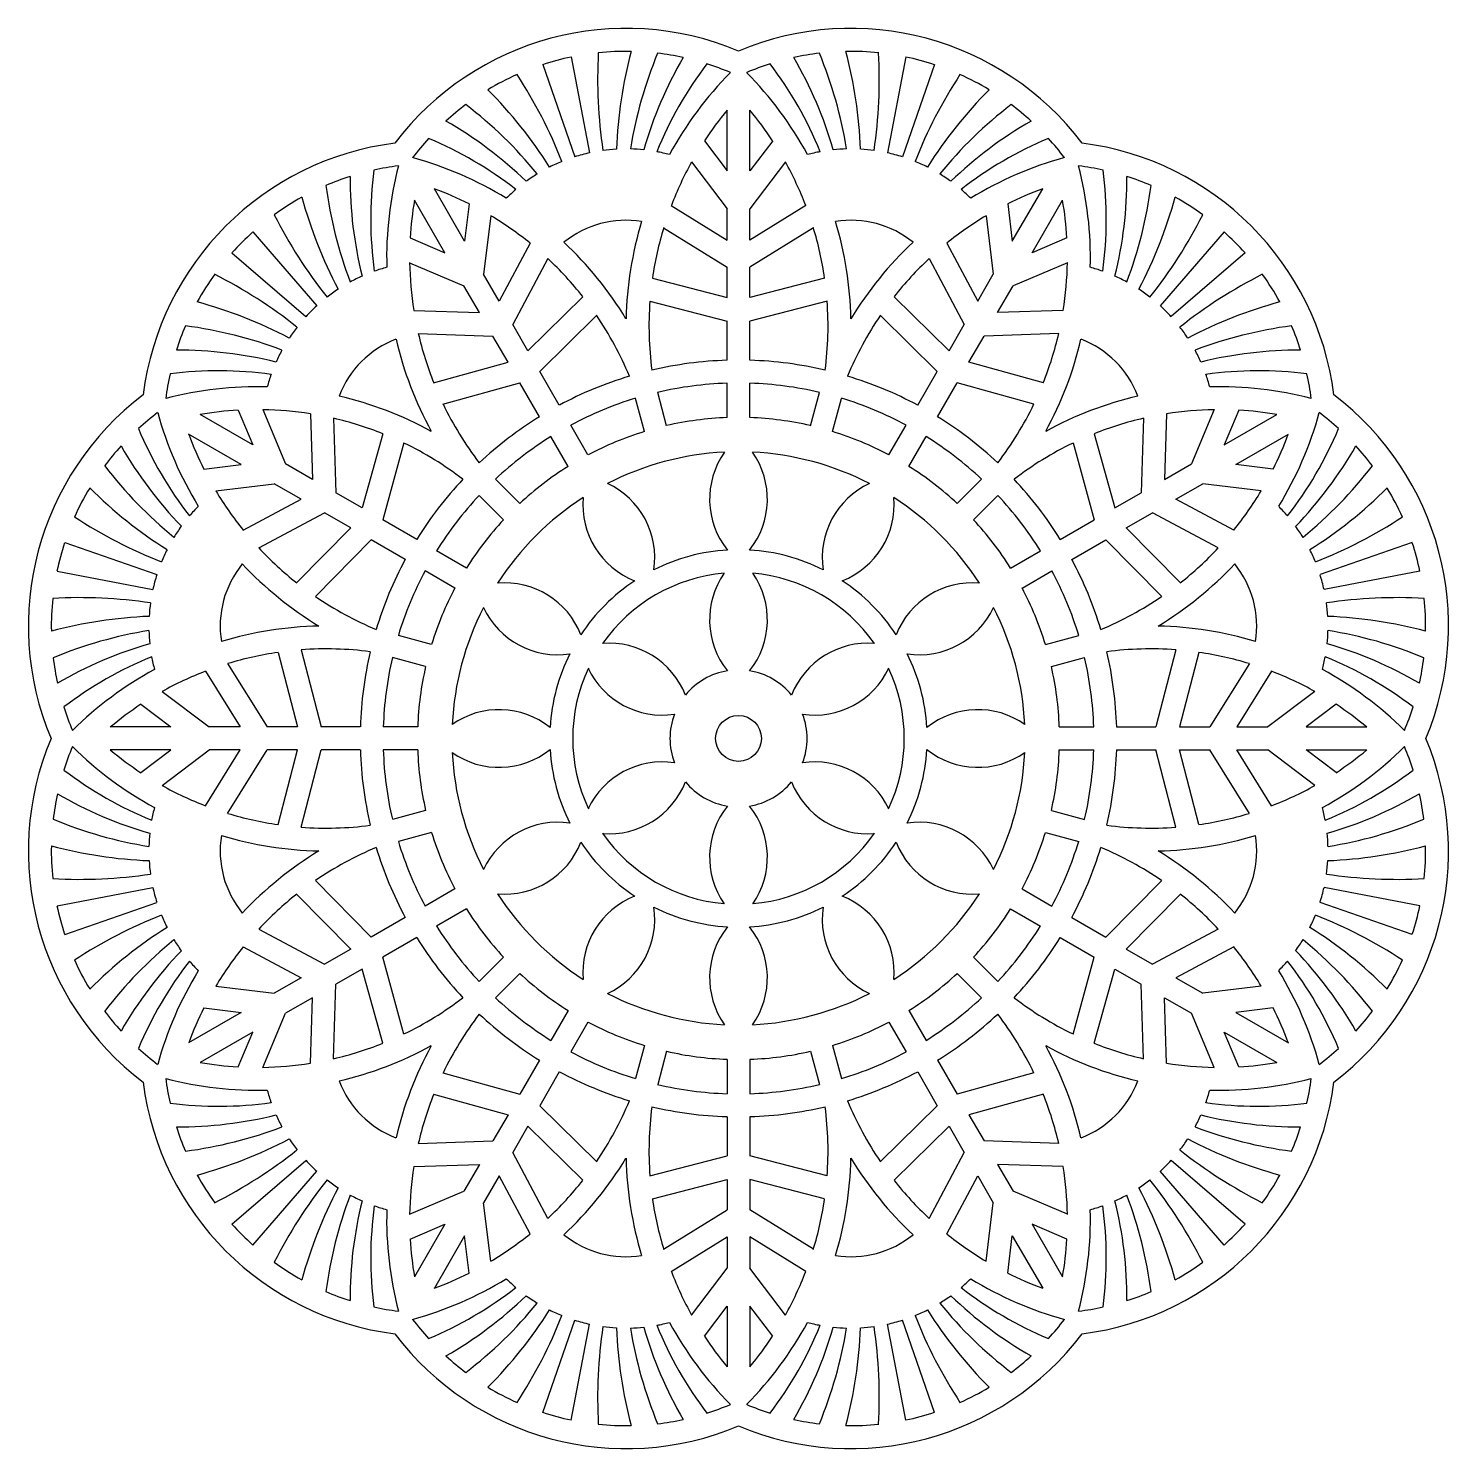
# Model space of a CAD drawing. Extents: x -149 to -22, y -65 to 208.
# Drawn here: x -146.4 to -22.5, y 84.6 to 208.4 of the extents above; entities that cross this region are included whole.
import ezdxf

# ---------------------------------------------------------------- set-up
doc = ezdxf.new("R2010")
doc.units = 0
doc.layers.get('0').update_dxf_attribs({"linetype": 'CONTINUOUS'})

msp = doc.modelspace()

# ---------------------------------------------------------------- linework, layer by layer
for p, q in [((-99.02, 205.95), (-97.42, 197.59)), ((-69.84, 205.95), (-71.44, 197.59)), ((-101.51, 205.28), (-98.72, 197.24)), ((-67.35, 205.28), (-70.14, 197.24)), ((-85.43, 196.01), (-85.43, 201.3)), ((-83.43, 196.01), (-83.43, 201.3)), ((-87.41, 198.63), (-85.43, 196.01)), ((-81.45, 198.63), (-83.43, 196.01)), ((-88.53, 196.79), (-85.43, 192.69)), ((-80.34, 196.79), (-83.43, 192.69)), ((-110.05, 188.88), (-112.7, 193.46)), ((-108.32, 189.88), (-110.96, 194.46)), ((-60.55, 189.88), (-57.9, 194.46)), ((-58.81, 188.88), (-56.17, 193.46)), ((-107.91, 193.14), (-108.32, 189.88)), ((-106.03, 192.1), (-106.66, 187)), ((-90.29, 193), (-85.43, 189.98)), ((-85.43, 189.98), (-85.43, 192.69)), ((-78.57, 193), (-83.43, 189.98)), ((-83.43, 189.98), (-83.43, 192.69)), ((-62.84, 192.1), (-62.21, 187)), ((-60.95, 193.14), (-60.55, 189.88)), ((-90.96, 191.06), (-85.43, 187.62)), ((-77.9, 191.06), (-83.43, 187.62)), ((-126.79, 190.69), (-121.22, 184.25)), ((-113.07, 190.16), (-110.05, 188.88)), ((-102.6, 189.71), (-105.3, 184.65)), ((-66.26, 189.71), (-63.56, 184.65)), ((-55.79, 190.16), (-58.81, 188.88)), ((-42.07, 190.69), (-47.64, 184.25)), ((-128.61, 188.86), (-122.17, 183.3)), ((-101.05, 188.36), (-104.12, 182.61)), ((-67.81, 188.36), (-64.74, 182.61)), ((-40.25, 188.86), (-46.69, 183.3)), ((-113.12, 188), (-108.39, 186)), ((-85.43, 184.98), (-85.43, 187.62)), ((-83.43, 184.98), (-83.43, 187.62)), ((-55.74, 188), (-60.47, 186)), ((-107.03, 183.65), (-108.39, 186)), ((-105.3, 184.65), (-106.66, 187)), ((-91.94, 186.67), (-85.43, 184.98)), ((-76.92, 186.67), (-83.43, 184.98)), ((-63.56, 184.65), (-62.21, 187)), ((-61.83, 183.65), (-60.47, 186)), ((-98.01, 185.04), (-102.8, 180.32)), ((-92.16, 184.66), (-85.43, 182.91)), ((-76.7, 184.66), (-83.43, 182.91)), ((-70.86, 185.04), (-66.06, 180.32)), ((-112.76, 183.84), (-107.03, 183.65)), ((-96.81, 183.41), (-101.77, 178.53)), ((-72.05, 183.41), (-67.1, 178.53)), ((-56.1, 183.84), (-61.83, 183.65)), ((-102.8, 180.32), (-104.12, 182.61)), ((-85.43, 179.49), (-85.43, 182.91)), ((-83.43, 179.49), (-83.43, 182.91)), ((-66.06, 180.32), (-64.74, 182.61)), ((-112.37, 181.83), (-105.86, 181.61)), ((-104.53, 179.32), (-105.86, 181.61)), ((-64.33, 179.32), (-63.01, 181.61)), ((-56.5, 181.83), (-63.01, 181.61)), ((-111.02, 177.53), (-104.53, 179.32)), ((-100.06, 175.57), (-101.77, 178.53)), ((-68.8, 175.57), (-67.1, 178.53)), ((-57.84, 177.53), (-64.33, 179.32)), ((-110.21, 175.68), (-103.5, 177.53)), ((-101.79, 174.57), (-103.5, 177.53)), ((-85.43, 174.49), (-85.43, 177.49)), ((-83.43, 174.49), (-83.43, 177.49)), ((-67.07, 174.57), (-65.36, 177.53)), ((-58.66, 175.68), (-65.36, 177.53)), ((-92.64, 173.28), (-93.42, 176.17)), ((-90.71, 173.79), (-91.48, 176.69)), ((-78.15, 173.79), (-77.38, 176.69)), ((-76.22, 173.28), (-75.45, 176.17)), ((-126.8, 172.12), (-131.39, 174.77)), ((-128.08, 175.15), (-126.8, 172.12)), ((-125.93, 175.19), (-123.93, 170.46)), ((-121.77, 174.83), (-121.58, 169.11)), ((-47.09, 174.83), (-47.28, 169.11)), ((-42.93, 175.19), (-44.93, 170.46)), ((-40.78, 175.15), (-42.06, 172.12)), ((-42.06, 172.12), (-37.47, 174.77)), ((-119.75, 174.44), (-119.54, 167.93)), ((-97.56, 171.24), (-99.06, 173.84)), ((-71.31, 171.24), (-69.81, 173.84)), ((-49.11, 174.44), (-49.32, 167.93)), ((-127.8, 170.39), (-132.39, 173.04)), ((-115.46, 173.09), (-117.25, 166.61)), ((-113.61, 172.28), (-115.46, 165.57)), ((-99.29, 170.24), (-100.79, 172.84)), ((-69.57, 170.24), (-68.07, 172.84)), ((-55.25, 172.28), (-53.4, 165.57)), ((-53.4, 173.09), (-51.62, 166.61)), ((-41.06, 170.39), (-36.47, 173.04)), ((-131.06, 169.99), (-127.8, 170.39)), ((-121.58, 169.11), (-123.93, 170.46)), ((-47.28, 169.11), (-44.93, 170.46)), ((-37.8, 169.99), (-41.06, 170.39)), ((-130.03, 168.1), (-124.93, 168.73)), ((-122.58, 167.38), (-124.93, 168.73)), ((-103.51, 167), (-105.63, 169.12)), ((-65.35, 167), (-63.23, 169.12)), ((-46.28, 167.38), (-43.93, 168.73)), ((-38.84, 168.1), (-43.93, 168.73)), ((-127.63, 164.68), (-122.58, 167.38)), ((-117.25, 166.61), (-119.54, 167.93)), ((-104.92, 165.58), (-107.05, 167.71)), ((-63.94, 165.58), (-61.82, 167.71)), ((-51.62, 166.61), (-49.32, 167.93)), ((-41.23, 164.68), (-46.28, 167.38)), ((-126.28, 163.13), (-120.54, 166.2)), ((-118.25, 164.87), (-120.54, 166.2)), ((-50.62, 164.87), (-48.32, 166.2)), ((-42.58, 163.13), (-48.32, 166.2)), ((-122.97, 160.08), (-118.25, 164.87)), ((-112.5, 163.86), (-115.46, 165.57)), ((-56.37, 163.86), (-53.4, 165.57)), ((-45.89, 160.08), (-50.62, 164.87)), ((-143.2, 163.59), (-135.17, 160.8)), ((-121.34, 158.89), (-116.46, 163.84)), ((-113.5, 162.13), (-116.46, 163.84)), ((-55.37, 162.13), (-52.4, 163.84)), ((-47.52, 158.89), (-52.4, 163.84)), ((-25.66, 163.59), (-33.7, 160.8)), ((-108.16, 161.36), (-110.76, 162.86)), ((-60.7, 161.36), (-58.1, 162.86)), ((-143.87, 161.1), (-135.51, 159.5)), ((-109.16, 159.63), (-111.76, 161.13)), ((-59.7, 159.63), (-57.1, 161.13)), ((-24.99, 161.1), (-33.35, 159.5)), ((-111.2, 154.71), (-114.1, 155.49)), ((-57.66, 154.71), (-54.76, 155.49)), ((-124.59, 154.02), (-122.9, 147.51)), ((-122.59, 154.24), (-120.83, 147.51)), ((-46.28, 154.24), (-48.03, 147.51)), ((-44.27, 154.02), (-45.96, 147.51)), ((-130.93, 152.37), (-127.9, 147.51)), ((-128.99, 153.04), (-125.55, 147.51)), ((-111.72, 152.78), (-114.62, 153.56)), ((-57.14, 152.78), (-54.24, 153.56)), ((-39.87, 153.04), (-43.31, 147.51)), ((-37.93, 152.37), (-40.96, 147.51)), ((-134.71, 150.6), (-130.61, 147.51)), ((-34.15, 150.6), (-38.25, 147.51)), ((-136.56, 149.49), (-133.93, 147.51)), ((-32.31, 149.49), (-34.93, 147.51)), ((-133.93, 147.51), (-139.23, 147.51)), ((-127.9, 147.51), (-130.61, 147.51)), ((-122.9, 147.51), (-125.55, 147.51)), ((-117.42, 147.51), (-120.83, 147.51)), ((-112.41, 147.51), (-115.41, 147.51)), ((-56.45, 147.51), (-53.45, 147.51)), ((-51.45, 147.51), (-48.03, 147.51)), ((-45.96, 147.51), (-43.31, 147.51)), ((-40.96, 147.51), (-38.25, 147.51)), ((-34.93, 147.51), (-29.63, 147.51)), ((-133.93, 145.51), (-139.23, 145.51)), ((-136.56, 143.53), (-133.93, 145.51)), ((-134.71, 142.41), (-130.61, 145.51)), ((-130.93, 140.64), (-127.9, 145.51)), ((-127.9, 145.51), (-130.61, 145.51)), ((-128.99, 139.97), (-125.55, 145.51)), ((-122.9, 145.51), (-125.55, 145.51)), ((-124.59, 138.99), (-122.9, 145.51)), ((-122.59, 138.77), (-120.83, 145.51)), ((-117.42, 145.51), (-120.83, 145.51)), ((-112.41, 145.51), (-115.41, 145.51)), ((-56.45, 145.51), (-53.45, 145.51)), ((-51.45, 145.51), (-48.03, 145.51)), ((-46.28, 138.77), (-48.03, 145.51)), ((-44.27, 138.99), (-45.96, 145.51)), ((-45.96, 145.51), (-43.31, 145.51)), ((-39.87, 139.97), (-43.31, 145.51)), ((-37.93, 140.64), (-40.96, 145.51)), ((-40.96, 145.51), (-38.25, 145.51)), ((-34.15, 142.41), (-38.25, 145.51)), ((-34.93, 145.51), (-29.63, 145.51)), ((-32.31, 143.53), (-34.93, 145.51)), ((-111.72, 140.23), (-114.62, 139.45)), ((-57.14, 140.23), (-54.24, 139.45)), ((-111.2, 138.3), (-114.1, 137.52)), ((-57.66, 138.3), (-54.76, 137.52)), ((-121.34, 134.12), (-116.46, 129.17)), ((-47.52, 134.12), (-52.4, 129.17)), ((-143.87, 131.91), (-135.51, 133.51)), ((-122.97, 132.93), (-118.25, 128.14)), ((-109.16, 133.38), (-111.76, 131.88)), ((-59.7, 133.38), (-57.1, 131.88)), ((-45.89, 132.93), (-50.62, 128.14)), ((-24.99, 131.91), (-33.35, 133.51)), ((-143.2, 129.42), (-135.17, 132.21)), ((-108.16, 131.65), (-110.76, 130.15)), ((-60.7, 131.65), (-58.1, 130.15)), ((-25.66, 129.42), (-33.7, 132.21)), ((-113.5, 130.88), (-116.46, 129.17)), ((-55.37, 130.88), (-52.4, 129.17)), ((-126.28, 129.88), (-120.54, 126.81)), ((-112.5, 129.15), (-115.46, 127.44)), ((-56.37, 129.15), (-53.4, 127.44)), ((-42.58, 129.88), (-48.32, 126.81)), ((-127.63, 128.33), (-122.58, 125.63)), ((-118.25, 128.14), (-120.54, 126.81)), ((-50.62, 128.14), (-48.32, 126.81)), ((-41.23, 128.33), (-46.28, 125.63)), ((-117.25, 126.4), (-119.54, 125.08)), ((-115.46, 119.92), (-117.25, 126.4)), ((-113.61, 120.73), (-115.46, 127.44)), ((-104.92, 127.43), (-107.05, 125.3)), ((-63.94, 127.43), (-61.82, 125.3)), ((-55.25, 120.73), (-53.4, 127.44)), ((-53.4, 119.92), (-51.62, 126.4)), ((-51.62, 126.4), (-49.32, 125.08)), ((-122.58, 125.63), (-124.93, 124.28)), ((-103.51, 126.01), (-105.63, 123.89)), ((-65.35, 126.01), (-63.23, 123.89)), ((-46.28, 125.63), (-43.93, 124.28)), ((-130.03, 124.91), (-124.93, 124.28)), ((-121.58, 123.9), (-123.93, 122.55)), ((-121.77, 118.18), (-121.58, 123.9)), ((-119.75, 118.57), (-119.54, 125.08)), ((-49.11, 118.57), (-49.32, 125.08)), ((-47.28, 123.9), (-44.93, 122.55)), ((-47.09, 118.18), (-47.28, 123.9)), ((-38.84, 124.91), (-43.93, 124.28)), ((-131.06, 123.02), (-127.8, 122.62)), ((-99.29, 122.77), (-100.79, 120.17)), ((-69.57, 122.77), (-68.07, 120.17)), ((-37.8, 123.02), (-41.06, 122.62)), ((-127.8, 122.62), (-132.39, 119.97)), ((-125.93, 117.82), (-123.93, 122.55)), ((-97.56, 121.77), (-99.06, 119.17)), ((-71.31, 121.77), (-69.81, 119.17)), ((-42.93, 117.82), (-44.93, 122.55)), ((-41.06, 122.62), (-36.47, 119.97)), ((-126.8, 120.89), (-131.39, 118.24)), ((-128.08, 117.86), (-126.8, 120.89)), ((-42.06, 120.89), (-37.47, 118.24)), ((-40.78, 117.86), (-42.06, 120.89)), ((-92.64, 119.74), (-93.42, 116.84)), ((-90.71, 119.22), (-91.48, 116.32)), ((-78.15, 119.22), (-77.38, 116.32)), ((-76.22, 119.74), (-75.45, 116.84)), ((-101.79, 118.44), (-103.5, 115.48)), ((-85.43, 118.52), (-85.43, 115.52)), ((-83.43, 118.52), (-83.43, 115.52)), ((-67.07, 118.44), (-65.36, 115.48)), ((-110.21, 117.33), (-103.5, 115.48)), ((-100.06, 117.44), (-101.77, 114.48)), ((-68.8, 117.44), (-67.1, 114.48)), ((-58.66, 117.33), (-65.36, 115.48)), ((-111.02, 115.48), (-104.53, 113.69)), ((-57.84, 115.48), (-64.33, 113.69)), ((-96.81, 109.6), (-101.77, 114.48)), ((-72.05, 109.6), (-67.1, 114.48)), ((-104.53, 113.69), (-105.86, 111.4)), ((-85.43, 113.52), (-85.43, 110.1)), ((-83.43, 113.52), (-83.43, 110.1)), ((-64.33, 113.69), (-63.01, 111.4)), ((-102.8, 112.69), (-104.12, 110.4)), ((-98.01, 107.97), (-102.8, 112.69)), ((-70.86, 107.97), (-66.06, 112.69)), ((-66.06, 112.69), (-64.74, 110.4)), ((-112.37, 111.18), (-105.86, 111.4)), ((-101.05, 104.65), (-104.12, 110.4)), ((-67.81, 104.65), (-64.74, 110.4)), ((-56.5, 111.18), (-63.01, 111.4)), ((-128.61, 104.15), (-122.17, 109.71)), ((-112.76, 109.17), (-107.03, 109.36)), ((-107.03, 109.36), (-108.39, 107.01)), ((-92.16, 108.35), (-85.43, 110.1)), ((-76.7, 108.35), (-83.43, 110.1)), ((-56.1, 109.17), (-61.83, 109.36)), ((-61.83, 109.36), (-60.47, 107.01)), ((-40.25, 104.15), (-46.69, 109.71)), ((-126.79, 102.32), (-121.22, 108.76)), ((-105.3, 108.36), (-106.66, 106.01)), ((-102.6, 103.3), (-105.3, 108.36)), ((-91.94, 106.34), (-85.43, 108.04)), ((-85.43, 108.04), (-85.43, 105.39)), ((-76.92, 106.34), (-83.43, 108.04)), ((-83.43, 108.04), (-83.43, 105.39)), ((-66.26, 103.3), (-63.56, 108.36)), ((-63.56, 108.36), (-62.21, 106.01)), ((-42.07, 102.32), (-47.64, 108.76)), ((-113.12, 105.01), (-108.39, 107.01)), ((-55.74, 105.01), (-60.47, 107.01)), ((-106.03, 100.91), (-106.66, 106.01)), ((-90.96, 101.95), (-85.43, 105.39)), ((-77.9, 101.95), (-83.43, 105.39)), ((-62.84, 100.91), (-62.21, 106.01)), ((-113.07, 102.85), (-110.05, 104.13)), ((-110.05, 104.13), (-112.7, 99.55)), ((-55.79, 102.85), (-58.81, 104.13)), ((-58.81, 104.13), (-56.17, 99.55)), ((-108.32, 103.13), (-110.96, 98.55)), ((-107.91, 99.87), (-108.32, 103.13)), ((-90.29, 100.01), (-85.43, 103.03)), ((-85.43, 103.03), (-85.43, 100.32)), ((-83.43, 103.03), (-83.43, 100.32)), ((-78.57, 100.01), (-83.43, 103.03)), ((-60.95, 99.87), (-60.55, 103.13)), ((-60.55, 103.13), (-57.9, 98.55)), ((-88.53, 96.22), (-85.43, 100.32)), ((-80.34, 96.22), (-83.43, 100.32)), ((-87.41, 94.38), (-85.43, 97)), ((-85.43, 97), (-85.43, 91.71)), ((-83.43, 97), (-83.43, 91.71)), ((-81.45, 94.38), (-83.43, 97)), ((-101.51, 87.73), (-98.72, 95.77)), ((-99.02, 87.06), (-97.42, 95.42)), ((-69.84, 87.06), (-71.44, 95.42)), ((-67.35, 87.73), (-70.14, 95.77))]:
    msp.add_line(p, q)
msp.add_circle((-84.43, 146.51), 2)
for centre, radius, start, end in [((-94.24, 183.11), 25.33, 67.2193, 142.7807), ((-74.62, 183.11), 25.33, 37.2193, 112.7807), ((-94.24, 183.11), 23.33, 101.832, 108.168), ((-54.56, 204.01), 42.16, 176.8609, 188.4736), ((-94.24, 183.11), 23.33, 88.9277, 95.9487), ((-55.45, 196.31), 39.66, 165.2064, 177.6883), ((-56.78, 191.91), 37.56, 157.5086, 170.7773), ((-58.62, 188.05), 35.46, 149.7728, 163.9526), ((-94.24, 183.11), 23.33, 77.6739, 83.2184), ((-74.62, 183.11), 23.33, 96.7816, 102.3261), ((-110.25, 188.05), 35.46, 16.0474, 30.2272), ((-112.08, 191.91), 37.56, 9.2227, 22.4914), ((-113.41, 196.31), 39.66, 2.3117, 14.7936), ((-74.62, 183.11), 23.33, 84.0513, 91.0723), ((-114.31, 204.01), 42.16, 351.5264, 3.1391), ((-74.62, 183.11), 23.33, 71.832, 78.168), ((-94.24, 183.11), 23.33, 114.0513, 121.0723), ((-139.05, 181.37), 42.16, 21.5264, 33.1391), ((-60.56, 185.08), 33.46, 142.7152, 157.8619), ((-62.78, 182.46), 31.46, 135.2872, 151.5627), ((-94.24, 183.11), 23.33, 67.0494, 72.4136), ((-74.62, 183.11), 23.33, 107.5864, 112.9506), ((-106.08, 182.46), 31.46, 28.4373, 44.7128), ((-108.3, 185.08), 33.46, 22.1381, 37.2848), ((-29.81, 181.37), 42.16, 146.8609, 158.4736), ((-74.62, 183.11), 23.33, 58.9277, 65.9487), ((-134.43, 175.15), 39.66, 32.3117, 44.7936), ((-34.43, 175.15), 39.66, 135.2064, 147.6883), ((-94.24, 183.11), 23.33, 126.7816, 132.3261), ((-131.08, 172), 37.56, 39.2227, 52.4914), ((-62.78, 182.46), 29.46, 140.2373, 146.7093), ((-106.08, 182.46), 29.46, 33.2907, 39.7627), ((-37.78, 172), 37.56, 127.5086, 140.7773), ((-74.62, 183.11), 23.33, 47.6739, 53.2184), ((-127.56, 169.58), 35.46, 46.0474, 60.2272), ((-41.3, 169.58), 35.46, 119.7728, 133.9526), ((-111.23, 173.3), 25.33, 97.2193, 172.7807), ((-94.24, 183.11), 23.33, 137.5864, 142.9506), ((-124.39, 167.98), 33.46, 52.1381, 67.2848), ((-44.48, 167.98), 33.46, 112.7152, 127.8619), ((-74.62, 183.11), 23.33, 37.0494, 42.4136), ((-57.63, 173.3), 25.33, 7.2193, 82.7807), ((-121.16, 166.82), 31.46, 58.4373, 74.7128), ((-94.24, 183.11), 14.82, 102.3982, 107.6018), ((-94.24, 183.11), 14.82, 93.2714, 97.8368), ((-94.24, 183.11), 14.82, 84.0341, 88.5179), ((-94.24, 183.11), 14.82, 75.1871, 79.5938), ((-74.62, 183.11), 14.82, 100.4062, 104.8129), ((-74.62, 183.11), 14.82, 91.4821, 95.9659), ((-74.62, 183.11), 14.82, 82.1632, 86.7286), ((-74.62, 183.11), 14.82, 72.3982, 77.6018), ((-47.71, 166.82), 31.46, 105.2872, 121.5627), ((-83.05, 191.84), 33.46, 172.7152, 187.8619), ((-111.23, 173.3), 23.33, 97.0494, 102.4136), ((-83.66, 188.47), 31.46, 165.2872, 181.5627), ((-94.24, 183.11), 14.82, 121.4821, 125.9659), ((-94.24, 183.11), 14.82, 112.1632, 116.7286), ((-62.78, 182.46), 29.46, 150.8975, 159.0272), ((-106.08, 182.46), 29.46, 20.9728, 29.1025), ((-74.62, 183.11), 14.82, 63.2714, 67.8368), ((-74.62, 183.11), 14.82, 54.0341, 58.5179), ((-85.2, 188.47), 31.46, 358.4373, 14.7128), ((-57.63, 173.3), 23.33, 77.5864, 82.9506), ((-85.81, 191.84), 33.46, 352.1381, 7.2848), ((-111.23, 173.3), 23.33, 107.6739, 113.2184), ((-83.18, 199.65), 37.56, 187.5086, 200.7773), ((-82.85, 195.39), 35.46, 179.7728, 193.9526), ((-86.01, 195.39), 35.46, 346.0474, 0.2272), ((-85.68, 199.65), 37.56, 339.2227, 352.4914), ((-57.63, 173.3), 23.33, 66.7816, 72.3261), ((-111.23, 173.3), 23.33, 118.9277, 125.9487), ((-84.24, 204.13), 39.66, 195.2064, 207.6883), ((-83.66, 188.47), 29.46, 170.2373, 176.7093), ((-121.16, 166.82), 29.46, 63.2907, 69.7627), ((-94.24, 183.11), 14.82, 130.4062, 134.8129), ((-74.62, 183.11), 14.82, 45.1871, 49.5938), ((-47.71, 166.82), 29.46, 110.2373, 116.7093), ((-85.2, 188.47), 29.46, 3.2907, 9.7627), ((-84.62, 204.13), 39.66, 332.3117, 344.7936), ((-57.63, 173.3), 23.33, 54.0513, 61.0723), ((-87.31, 211.24), 42.16, 206.8609, 218.4736), ((-121.16, 166.82), 29.46, 50.9728, 59.1025), ((-47.71, 166.82), 29.46, 120.8975, 129.0272), ((-81.55, 211.24), 42.16, 321.5264, 333.1391), ((-94.24, 183.11), 8.6, 80.9549, 129.0451), ((-62.78, 182.46), 31.46, 163.0981, 178.8116), ((-62.78, 182.46), 29.46, 163.0181, 171.7823), ((-106.08, 182.46), 29.46, 8.2177, 16.9819), ((-74.62, 183.11), 8.6, 50.9549, 99.0451), ((-106.08, 182.46), 31.46, 1.1884, 16.9019), ((-111.23, 173.3), 23.33, 131.832, 138.168), ((-121.16, 166.82), 31.46, 31.1884, 46.9019), ((-47.71, 166.82), 31.46, 133.0981, 148.8116), ((-57.63, 173.3), 23.33, 41.832, 48.168), ((-121.16, 166.82), 29.46, 38.2177, 46.9819), ((-47.71, 166.82), 29.46, 133.0181, 141.7823), ((-111.23, 173.3), 14.82, 105.1871, 109.5938), ((-83.66, 188.47), 29.46, 180.8975, 189.0272), ((-85.2, 188.47), 29.46, 350.9728, 359.1025), ((-57.63, 173.3), 14.82, 70.4062, 74.8129), ((-111.23, 173.3), 23.33, 144.0513, 151.0723), ((-149.17, 149.38), 42.16, 51.5264, 63.1391), ((-111.23, 173.3), 14.82, 114.0341, 118.5179), ((-57.63, 173.3), 14.82, 61.4821, 65.9659), ((-19.7, 149.38), 42.16, 116.8609, 128.4736), ((-57.63, 173.3), 23.33, 28.9277, 35.9487), ((-142.05, 146.31), 39.66, 62.3117, 74.7936), ((-111.23, 173.3), 14.82, 123.2714, 127.8368), ((-62.78, 182.46), 29.46, 175.7137, 187.4714), ((-106.08, 182.46), 29.46, 352.5286, 4.2863), ((-57.63, 173.3), 14.82, 52.1632, 56.7286), ((-26.81, 146.31), 39.66, 105.2064, 117.6883), ((-111.23, 173.3), 14.82, 132.3982, 137.6018), ((-121.16, 166.82), 29.46, 22.5286, 34.2863), ((-47.71, 166.82), 29.46, 145.7137, 157.4714), ((-57.63, 173.3), 14.82, 42.3982, 47.6018), ((-111.23, 173.3), 23.33, 156.7816, 162.3261), ((-137.58, 145.26), 37.56, 69.2227, 82.4914), ((-111.23, 173.3), 14.82, 142.1632, 146.7286), ((-57.63, 173.3), 14.82, 33.2714, 37.8368), ((-31.28, 145.26), 37.56, 97.5086, 110.7773), ((-57.63, 173.3), 23.33, 17.6739, 23.2184), ((-111.23, 173.3), 8.6, 110.9549, 159.0451), ((-83.66, 188.47), 31.46, 193.0981, 208.8116), ((-83.66, 188.47), 29.46, 193.0181, 201.7823), ((-85.2, 188.47), 29.46, 338.2177, 346.9819), ((-85.2, 188.47), 31.46, 331.1884, 346.9019), ((-57.63, 173.3), 8.6, 20.9549, 69.0451), ((-133.32, 144.92), 35.46, 76.0474, 90.2272), ((-111.23, 173.3), 14.82, 151.4821, 155.9659), ((-57.63, 173.3), 14.82, 24.0341, 28.5179), ((-35.55, 144.92), 35.46, 89.7728, 103.9526), ((-129.77, 145.12), 33.46, 82.1381, 97.2848), ((-84.43, 146.51), 33, 91.7365, 103.2523), ((-84.43, 146.51), 33, 76.7477, 88.2635), ((-39.09, 145.12), 33.46, 82.7152, 97.8619), ((-111.23, 173.3), 23.33, 167.5864, 172.9506), ((-126.39, 145.73), 31.46, 88.4373, 104.7128), ((-111.23, 173.3), 14.82, 160.4062, 164.8129), ((-84.43, 146.51), 33, 106.7477, 118.2635), ((-84.43, 146.51), 31, 91.8486, 103.1514), ((-84.43, 146.51), 31, 76.8486, 88.1514), ((-84.43, 146.51), 33, 61.7365, 73.2523), ((-57.63, 173.3), 14.82, 15.1871, 19.5938), ((-42.47, 145.73), 31.46, 75.2872, 91.5627), ((-57.63, 173.3), 23.33, 7.0494, 12.4136), ((-121.04, 156.31), 25.33, 127.2193, 202.7807), ((-126.39, 145.73), 31.46, 61.1884, 76.9019), ((-84.43, 146.51), 31, 106.8486, 118.1514), ((-84.43, 146.51), 31, 61.8486, 73.1514), ((-42.47, 145.73), 31.46, 103.0981, 118.8116), ((-47.83, 156.31), 25.33, 337.2193, 52.7807), ((-121.04, 156.31), 23.33, 127.0494, 132.4136), ((-104.74, 183.23), 31.46, 195.2872, 211.5627), ((-126.39, 145.73), 29.46, 93.2907, 99.7627), ((-126.39, 145.73), 29.46, 80.9728, 89.1025), ((-83.66, 188.47), 29.46, 205.7137, 217.4714), ((-85.2, 188.47), 29.46, 322.5286, 334.2863), ((-42.47, 145.73), 29.46, 90.8975, 99.0272), ((-42.47, 145.73), 29.46, 80.2373, 86.7093), ((-64.12, 183.23), 31.46, 328.4373, 344.7128), ((-47.83, 156.31), 23.33, 47.5864, 52.9506), ((-105.9, 186.46), 33.46, 202.7152, 217.8619), ((-126.39, 145.73), 29.46, 68.2177, 76.9819), ((-84.43, 146.51), 33, 121.7365, 133.2523), ((-84.43, 146.51), 28, 92.0467, 102.9533), ((-84.43, 146.51), 28, 77.0467, 87.9533), ((-84.43, 146.51), 33, 46.7477, 58.2635), ((-42.47, 145.73), 29.46, 103.0181, 111.7823), ((-62.96, 186.46), 33.46, 322.1381, 337.2848), ((-104.74, 183.23), 29.46, 200.2373, 206.7093), ((-126.39, 145.73), 29.46, 52.5286, 64.2863), ((-84.43, 146.51), 31, 121.8486, 133.1514), ((-84.43, 146.51), 28, 107.0467, 117.9533), ((-84.43, 146.51), 28, 62.0467, 72.9533), ((-84.43, 146.51), 31, 46.8486, 58.1514), ((-42.47, 145.73), 29.46, 115.7137, 127.4714), ((-64.12, 183.23), 29.46, 333.2907, 339.7627), ((-121.04, 156.31), 23.33, 137.6739, 143.2184), ((-107.5, 189.63), 35.46, 209.7728, 223.9526), ((-84.43, 146.51), 25, 92.8036, 117.1964), ((-79.81, 167.38), 7.14, 144.9939, 218.4821), ((-89.05, 167.38), 7.14, 321.5179, 35.0061), ((-84.43, 146.51), 25, 62.8036, 87.1964), ((-61.36, 189.63), 35.46, 316.0474, 330.2272), ((-47.83, 156.31), 23.33, 36.7816, 42.3261), ((-109.92, 193.16), 37.56, 217.5086, 230.7773), ((-84.43, 146.51), 28, 122.0467, 132.9533), ((-84.43, 146.51), 28, 47.0467, 57.9533), ((-58.94, 193.16), 37.56, 309.2227, 322.4914), ((-84.43, 146.51), 33, 136.7477, 148.2635), ((-98.87, 162.27), 7.14, 351.5179, 65.0061), ((-69.99, 162.27), 7.14, 114.9939, 188.4821), ((-84.43, 146.51), 33, 31.7365, 43.2523), ((-121.04, 156.31), 23.33, 148.9277, 155.9487), ((-113.07, 196.5), 39.66, 225.2064, 237.6883), ((-104.74, 183.23), 29.46, 210.8975, 219.0272), ((-84.43, 146.51), 31, 136.8486, 148.1514), ((-84.43, 146.51), 25, 122.8036, 147.1964), ((-90.87, 166.9), 7.14, 174.9939, 248.4821), ((-78, 166.9), 7.14, 291.5179, 5.0061), ((-84.43, 146.51), 25, 32.8036, 57.1964), ((-84.43, 146.51), 31, 31.8486, 43.1514), ((-64.12, 183.23), 29.46, 320.9728, 329.1025), ((-55.79, 196.5), 39.66, 302.3117, 314.7936), ((-47.83, 156.31), 23.33, 24.0513, 31.0723), ((-121.04, 156.31), 14.82, 135.1871, 139.5938), ((-47.83, 156.31), 14.82, 40.4062, 44.8129), ((-119.29, 201.13), 42.16, 236.8609, 248.4736), ((-121.04, 156.31), 14.82, 144.0341, 148.5179), ((-84.43, 146.51), 28, 137.0467, 147.9533), ((-84.43, 146.51), 28, 32.0467, 42.9533), ((-47.83, 156.31), 14.82, 31.4821, 35.9659), ((-49.57, 201.13), 42.16, 291.5264, 303.1391), ((-121.04, 156.31), 23.33, 161.832, 168.168), ((-47.83, 156.31), 23.33, 11.832, 18.168), ((-121.04, 156.31), 14.82, 153.2714, 157.8368), ((-104.74, 183.23), 29.46, 223.0181, 231.7823), ((-84.43, 146.51), 16.46, 93.3562, 116.6438), ((-84.43, 146.51), 16.46, 63.3562, 86.6438), ((-64.12, 183.23), 29.46, 308.2177, 316.9819), ((-47.83, 156.31), 14.82, 22.1632, 26.7286), ((-121.04, 156.31), 8.6, 140.9549, 189.0451), ((-104.74, 183.23), 31.46, 223.0981, 238.8116), ((-84.43, 146.51), 33, 151.7365, 163.2523), ((-84.43, 146.51), 31, 151.8486, 163.1514), ((-84.43, 146.51), 31, 16.8486, 28.1514), ((-84.43, 146.51), 33, 16.7477, 28.2635), ((-64.12, 183.23), 31.46, 301.1884, 316.9019), ((-47.83, 156.31), 8.6, 350.9549, 39.0451), ((-121.04, 156.31), 14.82, 162.3982, 167.6018), ((-104.82, 152.94), 7.14, 21.5179, 95.0061), ((-84.43, 146.51), 16.46, 123.3562, 146.6438), ((-84.43, 146.51), 14.46, 94.914, 145.086), ((-79.81, 156.85), 7.14, 145.2215, 218.4821), ((-89.05, 156.85), 7.14, 321.5179, 34.7785), ((-84.43, 146.51), 14.46, 34.914, 85.086), ((-84.43, 146.51), 16.46, 33.3562, 56.6438), ((-64.04, 152.94), 7.14, 84.9939, 158.4821), ((-47.83, 156.31), 14.82, 12.3982, 17.6018), ((-121.04, 156.31), 23.33, 174.0513, 181.0723), ((-141.93, 116.63), 42.16, 81.5264, 93.1391), ((-104.74, 183.23), 29.46, 235.7137, 247.4714), ((-84.43, 146.51), 28, 152.0467, 162.9533), ((-84.43, 146.51), 28, 17.0467, 27.9533), ((-64.12, 183.23), 29.46, 292.5286, 304.2863), ((-26.93, 116.63), 42.16, 86.8609, 98.4736), ((-47.83, 156.31), 23.33, 358.9277, 5.9487), ((-121.04, 156.31), 14.82, 172.1632, 176.7286), ((-84.43, 146.51), 25, 152.8036, 177.1964), ((-100.2, 160.95), 7.14, 204.9939, 278.4821), ((-68.66, 160.95), 7.14, 261.5179, 335.0061), ((-84.43, 146.51), 25, 2.8036, 27.1964), ((-47.83, 156.31), 14.82, 3.2714, 7.8368), ((-134.24, 117.53), 39.66, 92.3117, 104.7936), ((-120.38, 124.86), 31.46, 91.1884, 106.9019), ((-48.48, 124.86), 31.46, 73.0981, 88.8116), ((-34.63, 117.53), 39.66, 75.2064, 87.6883), ((-129.83, 118.85), 37.56, 99.2227, 112.4914), ((-121.04, 156.31), 14.82, 181.4821, 185.9659), ((-47.83, 156.31), 14.82, 354.0341, 358.5179), ((-39.03, 118.85), 37.56, 67.5086, 80.7773), ((-125.98, 120.69), 35.46, 106.0474, 120.2272), ((-123, 122.64), 33.46, 112.1381, 127.2848), ((-121.04, 156.31), 14.82, 190.4062, 194.8129), ((-120.38, 124.86), 29.46, 98.2177, 106.9819), ((-120.38, 124.86), 29.46, 82.5286, 94.2863), ((-84.43, 146.51), 33, 166.7477, 178.2635), ((-84.43, 146.51), 16.46, 153.3562, 176.6438), ((-95.7, 147.67), 7.14, 21.5179, 94.7785), ((-73.16, 147.67), 7.14, 85.2215, 158.4821), ((-84.43, 146.51), 16.46, 3.3562, 26.6438), ((-48.48, 124.86), 29.46, 85.7137, 97.4714), ((-84.43, 146.51), 33, 1.7365, 13.2523), ((-48.48, 124.86), 29.46, 73.0181, 81.7823), ((-47.83, 156.31), 14.82, 345.1871, 349.5938), ((-45.86, 122.64), 33.46, 52.7152, 67.8619), ((-42.89, 120.69), 35.46, 59.7728, 73.9526), ((-121.04, 156.31), 23.33, 186.7816, 192.3261), ((-120.38, 124.86), 31.46, 118.4373, 134.7128), ((-120.38, 124.86), 29.46, 110.9728, 119.1025), ((-84.43, 146.51), 31, 166.8486, 178.1514), ((-84.43, 146.51), 28, 167.0467, 177.9533), ((-84.43, 146.51), 14.46, 154.914, 205.086), ((-91.08, 155.68), 7.14, 205.2215, 278.4821), ((-84.43, 146.51), 5.98, 99.2777, 140.7223), ((-84.43, 146.51), 5.98, 39.2777, 80.7223), ((-77.79, 155.68), 7.14, 261.5179, 334.7785), ((-84.43, 146.51), 14.46, 334.914, 25.086), ((-84.43, 146.51), 28, 2.0467, 12.9533), ((-84.43, 146.51), 31, 1.8486, 13.1514), ((-48.48, 124.86), 29.46, 60.8975, 69.0272), ((-48.48, 124.86), 31.46, 45.2872, 61.5627), ((-47.83, 156.31), 23.33, 347.6739, 353.2184), ((-121.04, 156.31), 23.33, 197.5864, 202.9506), ((-120.38, 124.86), 29.46, 123.2907, 129.7627), ((-105.31, 141.88), 7.14, 51.5179, 125.0061), ((-63.55, 141.88), 7.14, 54.9939, 128.4821), ((-48.48, 124.86), 29.46, 50.2373, 56.7093), ((-47.83, 156.31), 23.33, 337.0494, 342.4136), ((-84.43, 146.51), 5.98, 159.2777, 200.7223), ((-84.43, 146.51), 5.98, 339.2777, 20.7223), ((-121.04, 136.7), 25.33, 157.2193, 232.7807), ((-47.83, 136.7), 25.33, 307.2193, 22.7807), ((-121.04, 136.7), 23.33, 157.0494, 162.4136), ((-120.38, 168.15), 31.46, 225.2872, 241.5627), ((-120.38, 168.15), 29.46, 230.2373, 236.7093), ((-84.43, 146.51), 33, 181.7365, 193.2523), ((-84.43, 146.51), 31, 181.8486, 193.1514), ((-84.43, 146.51), 28, 182.0467, 192.9533), ((-105.31, 151.13), 7.14, 234.9939, 308.4821), ((-84.43, 146.51), 25, 182.8036, 207.1964), ((-84.43, 146.51), 16.46, 183.3562, 206.6438), ((-84.43, 146.51), 16.46, 333.3562, 356.6438), ((-63.55, 151.13), 7.14, 231.5179, 305.0061), ((-84.43, 146.51), 25, 332.8036, 357.1964), ((-84.43, 146.51), 28, 347.0467, 357.9533), ((-84.43, 146.51), 31, 346.8486, 358.1514), ((-84.43, 146.51), 33, 346.7477, 358.2635), ((-48.48, 168.15), 31.46, 298.4373, 314.7128), ((-48.48, 168.15), 29.46, 303.2907, 309.7627), ((-47.83, 136.7), 23.33, 17.5864, 22.9506), ((-123, 170.37), 33.46, 232.7152, 247.8619), ((-91.08, 137.33), 7.14, 81.5179, 154.7785), ((-77.79, 137.33), 7.14, 25.2215, 98.4821), ((-45.86, 170.37), 33.46, 292.1381, 307.2848), ((-95.7, 145.34), 7.14, 265.2215, 338.4821), ((-84.43, 146.51), 5.98, 219.2777, 260.7223), ((-84.43, 146.51), 5.98, 279.2777, 320.7223), ((-73.16, 145.34), 7.14, 201.5179, 274.7785), ((-121.04, 136.7), 23.33, 167.6739, 173.2184), ((-125.98, 172.32), 35.46, 239.7728, 253.9526), ((-120.38, 168.15), 29.46, 240.8975, 249.0272), ((-48.48, 168.15), 29.46, 290.9728, 299.1025), ((-42.89, 172.32), 35.46, 286.0474, 300.2272), ((-47.83, 136.7), 23.33, 6.7816, 12.3261), ((-121.04, 136.7), 14.82, 165.1871, 169.5938), ((-79.81, 136.16), 7.14, 141.5179, 214.7785), ((-89.05, 136.16), 7.14, 325.2215, 38.4821), ((-47.83, 136.7), 14.82, 10.4062, 14.8129), ((-129.83, 174.16), 37.56, 247.5086, 260.7773), ((-120.38, 168.15), 29.46, 253.0181, 261.7823), ((-120.38, 168.15), 29.46, 265.7137, 277.4714), ((-100.2, 132.06), 7.14, 81.5179, 155.0061), ((-68.66, 132.06), 7.14, 24.9939, 98.4821), ((-48.48, 168.15), 29.46, 262.5286, 274.2863), ((-48.48, 168.15), 29.46, 278.2177, 286.9819), ((-39.03, 174.16), 37.56, 279.2227, 292.4914), ((-121.04, 136.7), 14.82, 174.0341, 178.5179), ((-121.04, 136.7), 8.6, 170.9549, 219.0451), ((-120.38, 168.15), 31.46, 253.0981, 268.8116), ((-84.43, 146.51), 31, 196.8486, 208.1514), ((-84.43, 146.51), 28, 197.0467, 207.9533), ((-84.43, 146.51), 14.46, 214.914, 265.086), ((-84.43, 146.51), 14.46, 274.914, 325.086), ((-84.43, 146.51), 28, 332.0467, 342.9533), ((-84.43, 146.51), 31, 331.8486, 343.1514), ((-48.48, 168.15), 31.46, 271.1884, 286.9019), ((-47.83, 136.7), 8.6, 320.9549, 9.0451), ((-47.83, 136.7), 14.82, 1.4821, 5.9659), ((-121.04, 136.7), 23.33, 178.9277, 185.9487), ((-134.24, 175.48), 39.66, 255.2064, 267.6883), ((-104.74, 109.78), 31.46, 121.1884, 136.9019), ((-104.74, 109.78), 29.46, 112.5286, 124.2863), ((-84.43, 146.51), 33, 196.7477, 208.2635), ((-104.82, 140.07), 7.14, 264.9939, 338.4821), ((-84.43, 146.51), 16.46, 213.3562, 236.6438), ((-84.43, 146.51), 16.46, 303.3562, 326.6438), ((-64.04, 140.07), 7.14, 201.5179, 275.0061), ((-84.43, 146.51), 33, 331.7365, 343.2523), ((-64.12, 109.78), 29.46, 55.7137, 67.4714), ((-64.12, 109.78), 31.46, 43.0981, 58.8116), ((-34.63, 175.48), 39.66, 272.3117, 284.7936), ((-47.83, 136.7), 23.33, 354.0513, 1.0723), ((-121.04, 136.7), 14.82, 183.2714, 187.8368), ((-47.83, 136.7), 14.82, 352.1632, 356.7286), ((-141.93, 176.38), 42.16, 266.8609, 278.4736), ((-26.93, 176.38), 42.16, 261.5264, 273.1391), ((-121.04, 136.7), 14.82, 192.3982, 197.6018), ((-104.74, 109.78), 29.46, 128.2177, 136.9819), ((-84.43, 146.51), 25, 212.8036, 237.1964), ((-90.87, 126.11), 7.14, 111.5179, 185.0061), ((-78, 126.11), 7.14, 354.9939, 68.4821), ((-84.43, 146.51), 25, 302.8036, 327.1964), ((-64.12, 109.78), 29.46, 43.0181, 51.7823), ((-47.83, 136.7), 14.82, 342.3982, 347.6018), ((-121.04, 136.7), 23.33, 191.832, 198.168), ((-84.43, 146.51), 28, 212.0467, 222.9533), ((-98.87, 130.74), 7.14, 294.9939, 8.4821), ((-84.43, 146.51), 16.46, 243.3562, 266.6438), ((-84.43, 146.51), 16.46, 273.3562, 296.6438), ((-69.99, 130.74), 7.14, 171.5179, 245.0061), ((-84.43, 146.51), 28, 317.0467, 327.9533), ((-47.83, 136.7), 23.33, 341.832, 348.168), ((-119.29, 91.88), 42.16, 111.5264, 123.1391), ((-121.04, 136.7), 14.82, 202.1632, 206.7286), ((-84.43, 146.51), 31, 211.8486, 223.1514), ((-79.81, 125.63), 7.14, 141.5179, 215.0061), ((-89.05, 125.63), 7.14, 324.9939, 38.4821), ((-84.43, 146.51), 31, 316.8486, 328.1514), ((-47.83, 136.7), 14.82, 333.2714, 337.8368), ((-49.57, 91.88), 42.16, 56.8609, 68.4736), ((-113.07, 96.51), 39.66, 122.3117, 134.7936), ((-109.92, 99.85), 37.56, 129.2227, 142.4914), ((-121.04, 136.7), 14.82, 211.4821, 215.9659), ((-84.43, 146.51), 33, 211.7365, 223.2523), ((-84.43, 146.51), 33, 316.7477, 328.2635), ((-47.83, 136.7), 14.82, 324.0341, 328.5179), ((-58.94, 99.85), 37.56, 37.5086, 50.7773), ((-55.79, 96.51), 39.66, 45.2064, 57.6883), ((-107.5, 103.38), 35.46, 136.0474, 150.2272), ((-104.74, 109.78), 29.46, 140.9728, 149.1025), ((-64.12, 109.78), 29.46, 30.8975, 39.0272), ((-61.36, 103.38), 35.46, 29.7728, 43.9526), ((-121.04, 136.7), 23.33, 204.0513, 211.0723), ((-105.9, 106.55), 33.46, 142.1381, 157.2848), ((-121.04, 136.7), 14.82, 220.4062, 224.8129), ((-47.83, 136.7), 14.82, 315.1871, 319.5938), ((-62.96, 106.55), 33.46, 22.7152, 37.8619), ((-47.83, 136.7), 23.33, 328.9277, 335.9487), ((-104.74, 109.78), 31.46, 148.4373, 164.7128), ((-84.43, 146.51), 28, 227.0467, 237.9533), ((-84.43, 146.51), 28, 302.0467, 312.9533), ((-64.12, 109.78), 31.46, 15.2872, 31.5627), ((-126.39, 147.28), 29.46, 295.7137, 307.4714), ((-84.43, 146.51), 31, 226.8486, 238.1514), ((-84.43, 146.51), 25, 242.8036, 267.1964), ((-84.43, 146.51), 25, 272.8036, 297.1964), ((-84.43, 146.51), 31, 301.8486, 313.1514), ((-42.47, 147.28), 29.46, 232.5286, 244.2863), ((-121.04, 136.7), 23.33, 216.7816, 222.3261), ((-104.74, 109.78), 29.46, 153.2907, 159.7627), ((-64.12, 109.78), 29.46, 20.2373, 26.7093), ((-47.83, 136.7), 23.33, 317.6739, 323.2184), ((-83.66, 104.54), 29.46, 142.5286, 154.2863), ((-84.43, 146.51), 33, 226.7477, 238.2635), ((-84.43, 146.51), 28, 242.0467, 252.9533), ((-84.43, 146.51), 28, 287.0467, 297.9533), ((-84.43, 146.51), 33, 301.7365, 313.2523), ((-85.2, 104.54), 29.46, 25.7137, 37.4714), ((-121.04, 136.7), 23.33, 227.5864, 232.9506), ((-126.39, 147.28), 29.46, 283.0181, 291.7823), ((-126.39, 147.28), 31.46, 283.0981, 298.8116), ((-83.66, 104.54), 31.46, 151.1884, 166.9019), ((-84.43, 146.51), 31, 241.8486, 253.1514), ((-84.43, 146.51), 28, 257.0467, 267.9533), ((-84.43, 146.51), 28, 272.0467, 282.9533), ((-84.43, 146.51), 31, 286.8486, 298.1514), ((-85.2, 104.54), 31.46, 13.0981, 28.8116), ((-42.47, 147.28), 31.46, 241.1884, 256.9019), ((-42.47, 147.28), 29.46, 248.2177, 256.9819), ((-47.83, 136.7), 23.33, 307.0494, 312.4136), ((-126.39, 147.28), 29.46, 260.2373, 266.7093), ((-126.39, 147.28), 29.46, 270.8975, 279.0272), ((-42.47, 147.28), 29.46, 260.9728, 269.1025), ((-42.47, 147.28), 29.46, 273.2907, 279.7627), ((-111.23, 119.71), 25.33, 187.2193, 262.7807), ((-126.39, 147.28), 31.46, 255.2872, 271.5627), ((-111.23, 119.71), 23.33, 187.0494, 192.4136), ((-111.23, 119.71), 8.6, 200.9549, 249.0451), ((-84.43, 146.51), 33, 241.7365, 253.2523), ((-84.43, 146.51), 33, 286.7477, 298.2635), ((-57.63, 119.71), 8.6, 290.9549, 339.0451), ((-57.63, 119.71), 25.33, 277.2193, 352.7807), ((-42.47, 147.28), 31.46, 268.4373, 284.7128), ((-57.63, 119.71), 23.33, 347.5864, 352.9506), ((-111.23, 119.71), 14.82, 195.1871, 199.5938), ((-83.66, 104.54), 29.46, 158.2177, 166.9819), ((-84.43, 146.51), 31, 256.8486, 268.1514), ((-84.43, 146.51), 31, 271.8486, 283.1514), ((-85.2, 104.54), 29.46, 13.0181, 21.7823), ((-57.63, 119.71), 14.82, 340.4062, 344.8129), ((-129.77, 147.89), 33.46, 262.7152, 277.8619), ((-121.16, 126.19), 29.46, 325.7137, 337.4714), ((-62.78, 110.55), 29.46, 172.5286, 184.2863), ((-84.43, 146.51), 33, 256.7477, 268.2635), ((-84.43, 146.51), 33, 271.7365, 283.2523), ((-106.08, 110.55), 29.46, 355.7137, 7.4714), ((-47.71, 126.19), 29.46, 202.5286, 214.2863), ((-39.09, 147.89), 33.46, 262.1381, 277.2848), ((-133.32, 148.09), 35.46, 269.7728, 283.9526), ((-111.23, 119.71), 14.82, 204.0341, 208.5179), ((-57.63, 119.71), 14.82, 331.4821, 335.9659), ((-35.55, 148.09), 35.46, 256.0474, 270.2272), ((-111.23, 119.71), 23.33, 197.6739, 203.2184), ((-137.58, 147.75), 37.56, 277.5086, 290.7773), ((-142.05, 146.7), 39.66, 285.2064, 297.6883), ((-111.23, 119.71), 14.82, 213.2714, 217.8368), ((-57.63, 119.71), 14.82, 322.1632, 326.7286), ((-26.81, 146.7), 39.66, 242.3117, 254.7936), ((-31.28, 147.75), 37.56, 249.2227, 262.4914), ((-57.63, 119.71), 23.33, 336.7816, 342.3261), ((-149.17, 143.63), 42.16, 296.8609, 308.4736), ((-19.7, 143.63), 42.16, 231.5264, 243.1391), ((-111.23, 119.71), 14.82, 222.3982, 227.6018), ((-83.66, 104.54), 29.46, 170.9728, 179.1025), ((-121.16, 126.19), 31.46, 313.0981, 328.8116), ((-62.78, 110.55), 31.46, 181.1884, 196.9019), ((-106.08, 110.55), 31.46, 343.0981, 358.8116), ((-47.71, 126.19), 31.46, 211.1884, 226.9019), ((-85.2, 104.54), 29.46, 0.8975, 9.0272), ((-57.63, 119.71), 14.82, 312.3982, 317.6018), ((-111.23, 119.71), 23.33, 208.9277, 215.9487), ((-87.31, 81.77), 42.16, 141.5264, 153.1391), ((-111.23, 119.71), 14.82, 232.1632, 236.7286), ((-121.16, 126.19), 29.46, 313.0181, 321.7823), ((-47.71, 126.19), 29.46, 218.2177, 226.9819), ((-57.63, 119.71), 14.82, 303.2714, 307.8368), ((-81.55, 81.77), 42.16, 26.8609, 38.4736), ((-57.63, 119.71), 23.33, 324.0513, 331.0723), ((-84.24, 88.88), 39.66, 152.3117, 164.7936), ((-83.18, 93.36), 37.56, 159.2227, 172.4914), ((-111.23, 119.71), 14.82, 241.4821, 245.9659), ((-57.63, 119.71), 14.82, 294.0341, 298.5179), ((-85.68, 93.36), 37.56, 7.5086, 20.7773), ((-84.62, 88.88), 39.66, 15.2064, 27.6883), ((-82.85, 97.62), 35.46, 166.0474, 180.2272), ((-83.05, 101.17), 33.46, 172.1381, 187.2848), ((-111.23, 119.71), 14.82, 250.4062, 254.8129), ((-83.66, 104.54), 31.46, 178.4373, 194.7128), ((-62.78, 110.55), 29.46, 188.2177, 196.9819), ((-106.08, 110.55), 29.46, 343.0181, 351.7823), ((-85.2, 104.54), 31.46, 345.2872, 1.5627), ((-57.63, 119.71), 14.82, 285.1871, 289.5938), ((-85.81, 101.17), 33.46, 352.7152, 7.8619), ((-86.01, 97.62), 35.46, 359.7728, 13.9526), ((-111.23, 119.71), 23.33, 221.832, 228.168), ((-57.63, 119.71), 23.33, 311.832, 318.168), ((-83.66, 104.54), 29.46, 183.2907, 189.7627), ((-121.16, 126.19), 29.46, 300.8975, 309.0272), ((-94.24, 109.9), 8.6, 230.9549, 279.0451), ((-74.62, 109.9), 8.6, 260.9549, 309.0451), ((-47.71, 126.19), 29.46, 230.9728, 239.1025), ((-85.2, 104.54), 29.46, 350.2373, 356.7093), ((-111.23, 119.71), 23.33, 234.0513, 241.0723), ((-57.63, 119.71), 23.33, 298.9277, 305.9487), ((-121.16, 126.19), 31.46, 285.2872, 301.5627), ((-121.16, 126.19), 29.46, 290.2373, 296.7093), ((-94.24, 109.9), 14.82, 225.1871, 229.5938), ((-62.78, 110.55), 29.46, 200.9728, 209.1025), ((-106.08, 110.55), 29.46, 330.8975, 339.0272), ((-74.62, 109.9), 14.82, 310.4062, 314.8129), ((-47.71, 126.19), 31.46, 238.4373, 254.7128), ((-47.71, 126.19), 29.46, 243.2907, 249.7627), ((-111.23, 119.71), 23.33, 246.7816, 252.3261), ((-124.39, 125.03), 33.46, 292.7152, 307.8619), ((-127.56, 123.43), 35.46, 299.7728, 313.9526), ((-94.24, 109.9), 14.82, 234.0341, 238.5179), ((-74.62, 109.9), 14.82, 301.4821, 305.9659), ((-41.3, 123.43), 35.46, 226.0474, 240.2272), ((-44.48, 125.03), 33.46, 232.1381, 247.2848), ((-57.63, 119.71), 23.33, 287.6739, 293.2184), ((-111.23, 119.71), 23.33, 257.5864, 262.9506), ((-131.08, 121.01), 37.56, 307.5086, 320.7773), ((-134.43, 117.86), 39.66, 315.2064, 327.6883), ((-94.24, 109.9), 14.82, 243.2714, 247.8368), ((-74.62, 109.9), 14.82, 292.1632, 296.7286), ((-34.43, 117.86), 39.66, 212.3117, 224.7936), ((-37.78, 121.01), 37.56, 219.2227, 232.4914), ((-57.63, 119.71), 23.33, 277.0494, 282.4136), ((-94.24, 109.9), 23.33, 217.0494, 222.4136), ((-139.05, 111.64), 42.16, 326.8609, 338.4736), ((-94.24, 109.9), 14.82, 252.3982, 257.6018), ((-94.24, 109.9), 14.82, 280.4062, 284.8129), ((-62.78, 110.55), 31.46, 208.4373, 224.7128), ((-106.08, 110.55), 31.46, 315.2872, 331.5627), ((-74.62, 109.9), 14.82, 255.1871, 259.5938), ((-74.62, 109.9), 14.82, 282.3982, 287.6018), ((-29.81, 111.64), 42.16, 201.5264, 213.1391), ((-74.62, 109.9), 23.33, 317.5864, 322.9506), ((-94.24, 109.9), 25.33, 217.2193, 292.7807), ((-54.56, 89), 42.16, 171.5264, 183.1391), ((-94.24, 109.9), 14.82, 262.1632, 266.7286), ((-55.45, 96.7), 39.66, 182.3117, 194.7936), ((-94.24, 109.9), 14.82, 271.4821, 275.9659), ((-56.78, 101.1), 37.56, 189.2227, 202.4914), ((-58.62, 104.96), 35.46, 196.0474, 210.2272), ((-60.56, 107.93), 33.46, 202.1381, 217.2848), ((-62.78, 110.55), 29.46, 213.2907, 219.7627), ((-74.62, 109.9), 25.33, 247.2193, 322.7807), ((-106.08, 110.55), 29.46, 320.2373, 326.7093), ((-108.3, 107.93), 33.46, 322.7152, 337.8619), ((-110.25, 104.96), 35.46, 329.7728, 343.9526), ((-112.08, 101.1), 37.56, 337.5086, 350.7773), ((-74.62, 109.9), 14.82, 264.0341, 268.5179), ((-113.41, 96.7), 39.66, 345.2064, 357.6883), ((-74.62, 109.9), 14.82, 273.2714, 277.8368), ((-114.31, 89), 42.16, 356.8609, 8.4736), ((-94.24, 109.9), 23.33, 227.6739, 233.2184), ((-74.62, 109.9), 23.33, 306.7816, 312.3261), ((-94.24, 109.9), 23.33, 238.9277, 245.9487), ((-74.62, 109.9), 23.33, 294.0513, 301.0723), ((-94.24, 109.9), 23.33, 287.5864, 292.9506), ((-74.62, 109.9), 23.33, 247.0494, 252.4136), ((-94.24, 109.9), 23.33, 251.832, 258.168), ((-94.24, 109.9), 23.33, 276.7816, 282.3261), ((-74.62, 109.9), 23.33, 257.6739, 263.2184), ((-74.62, 109.9), 23.33, 281.832, 288.168), ((-94.24, 109.9), 23.33, 264.0513, 271.0723), ((-74.62, 109.9), 23.33, 268.9277, 275.9487)]:
    msp.add_arc(centre, radius, start, end)

doc.saveas('drawing.dxf')
